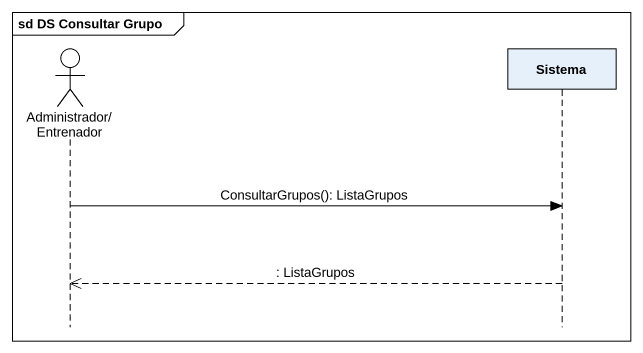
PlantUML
@startuml
mainframe sd DS Consultar Grupo
hide footbox
actor "Administrador/Entrenador" as Administrador_Entrenador
participant Sistema

Administrador_Entrenador -> Sistema : ConsultarGrupos(): ListaGrupos
Sistema -->> Administrador_Entrenador : : ListaGrupos
@enduml
